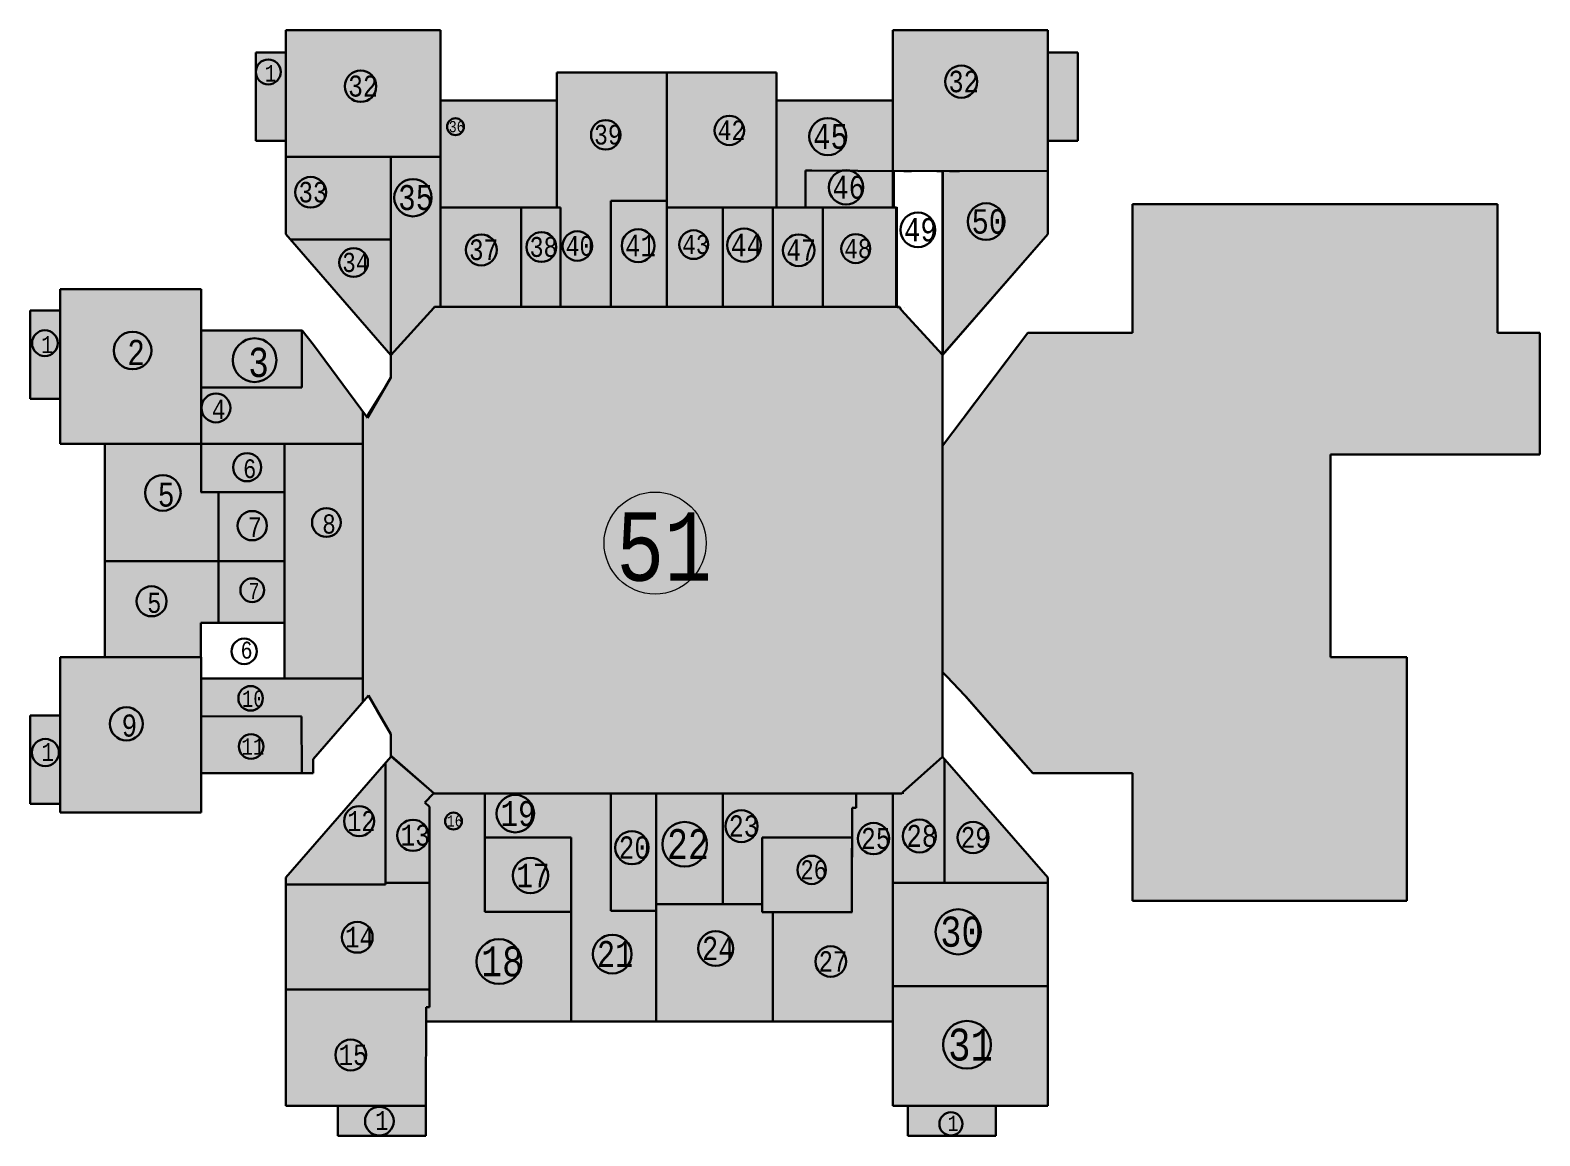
# Model space of a CAD drawing. Header units: millimetres. Extents: x -689206 to 4969298, y -1019800 to 703299.
# Drawn here: x 1683049 to 1736870, y -690776 to -651384 of the extents above; entities that cross this region are included whole.
import ezdxf

# ---------------------------------------------------------------- set-up
doc = ezdxf.new("R2010")
doc.units = ezdxf.units.MM
doc.linetypes.add('JIS_02_4.0', pattern=[5.5, 4, -1.5])
for name, color, linetype, lineweight in [('б', 231, 'Continuous', 30), ('БАЛКОН', 7, 'Continuous', 20), ('несущие', 7, 'Continuous', 30), ('ОКНА', 250, 'Continuous', 20), ('ПЕРЕГОРОДКИ', 252, 'Continuous', 9), ('РАЗМЕРЫ', 7, 'Continuous', 9), ('сваи', 7, 'JIS_02_4.0', 30), ('стены', 7, 'Continuous', 20)]:
    doc.layers.add(name, color=color, linetype=linetype, lineweight=lineweight)
doc.layers.add('четотам', color=7, linetype='Continuous')
doc.styles.add('Аннотативный', font='isocteur.ttf', dxfattribs={"width": 0.7, "height": 250})
pattern_1 = [(0, (387553.2644, 0), (0, 6.985), [5.08, -1.905]), (90, (387553.2644, 0), (-6.985, 4e-16), [5.08, -1.905])]

msp = doc.modelspace()

# ---------------------------------------------------------------- hatches: boundary and pattern name
at = {"layer": 'РАЗМЕРЫ', "lineweight": 20, "ltscale": 35, "true_color": 0xcd6928}
h = msp.add_hatch(color=32, dxfattribs=at)
h.dxf.hatch_style = 1
h.paths.add_polyline_path([(1697678.7, -651383.8), (1697168.7, -651383.8), (1692158.6, -651383.8), (1692158.6, -655322.8), (1692158.6, -655891.8), (1696116.7, -655891.8), (1697678.7, -655891.8)])
at = {"layer": 'РАЗМЕРЫ', "lineweight": 20, "ltscale": 35, "true_color": 0xeba3dc}
h = msp.add_hatch(color=221, dxfattribs=at)
h.dxf.hatch_style = 1
h.paths.add_polyline_path([(1719328.7, -652942.9), (1719328.7, -651383.8), (1714318.7, -651383.8), (1713800.7, -651383.8), (1713805.5, -656399.4), (1719328.7, -656401.8)])
at = {"layer": 'РАЗМЕРЫ', "lineweight": 20, "ltscale": 35, "true_color": 0xfecc66}
h = msp.add_hatch(color=31, dxfattribs=at)
h.dxf.hatch_style = 1
h.paths.add_polyline_path([(1697156.7, -689705.9), (1696867.7, -689705.9), (1694016.7, -689705.9), (1694016.7, -690775.9), (1697156.7, -690775.9)])
h.paths.add_polyline_path([(1717479, -689705.9), (1714339, -689705.9), (1714339, -690775.9), (1717479, -690775.9)])
h.paths.add_polyline_path([(1692158.6, -652182.8), (1691088.6, -652182.8), (1691088.6, -655322.8), (1692158.6, -655322.8)])
h.paths.add_polyline_path([(1720398.7, -652252.8), (1720398.7, -652182.8), (1719328.7, -652182.8), (1719328.7, -652942.9), (1719328.7, -655322.8), (1720328.7, -655322.8), (1720398.7, -655322.8)])
at = {"layer": 'РАЗМЕРЫ', "lineweight": 20, "ltscale": 35, "true_color": 0x2776bb}
h = msp.add_hatch(color=152, dxfattribs=at)
h.dxf.hatch_style = 1
h.paths.add_polyline_path([(1705743.7, -652891.8), (1702338.7, -652891.8), (1701828.7, -652891.8), (1701828.7, -653891.8), (1701828.7, -657701.8), (1701958.7, -657701.8), (1701958.7, -660081.8), (1701958.7, -661241.3), (1703748.7, -661241.3), (1703748.7, -657584.5), (1703748.7, -657461.8), (1705748.4, -657461.8)])
at = {"layer": 'РАЗМЕРЫ', "lineweight": 20, "ltscale": 35, "true_color": 0x106c9e}
h = msp.add_hatch(color=144, dxfattribs=at)
h.dxf.hatch_style = 1
h.paths.add_polyline_path([(1707743.7, -657701.8), (1709658.7, -657701.8), (1709658.7, -654401.8), (1709658.7, -652891.8), (1709148.7, -652891.8), (1705743.7, -652891.8), (1705748.7, -657701.8)])
at = {"layer": 'РАЗМЕРЫ', "lineweight": 20, "ltscale": 35, "true_color": 0xadddf7}
h = msp.add_hatch(color=141, dxfattribs=at)
h.dxf.hatch_style = 1
h.paths.add_polyline_path([(1701828.7, -653891.8), (1697678.7, -653891.8), (1697678.7, -657701.8), (1700685.1, -657701.8), (1701678.7, -657701.8), (1701828.7, -657701.8)])
at = {"layer": 'РАЗМЕРЫ', "lineweight": 20, "ltscale": 35, "true_color": 0x651540}
h = msp.add_hatch(color=229, dxfattribs=at)
h.dxf.hatch_style = 1
h.paths.add_polyline_path([(1713803.1, -653891.8), (1709658.7, -653891.8), (1709658.7, -654401.8), (1709658.7, -657701.8), (1709732.7, -657701.8), (1710688.7, -657702.7), (1710688.6, -656382), (1710910.6, -656381.8), (1713805.5, -656399.4)])
at = {"layer": 'РАЗМЕРЫ', "lineweight": 20, "ltscale": 35, "true_color": 0xf4ee51}
h = msp.add_hatch(color=41, dxfattribs=at)
h.dxf.hatch_style = 1
h.paths.add_polyline_path([(1695908.6, -655891.8), (1692158.6, -655891.8), (1692158.6, -658613.9), (1692158.6, -658651.3), (1692328.9, -658846.8), (1695908.6, -658846.8), (1695908.6, -658224.6)])
at = {"layer": 'РАЗМЕРЫ', "lineweight": 20, "ltscale": 35, "true_color": 0xedee99}
h = msp.add_hatch(color=61, dxfattribs=at)
h.dxf.hatch_style = 1
h.paths.add_polyline_path([(1697678.7, -655891.8), (1696116.7, -655891.8), (1695908.6, -655891.8), (1695908.6, -662956.8), (1697435.5, -661276.3), (1697463.1, -661241.3), (1697678.7, -661241.3)])
at = {"layer": 'РАЗМЕРЫ', "lineweight": 20, "ltscale": 35, "true_color": 0x105689}
h = msp.add_hatch(color=146, dxfattribs=at)
h.dxf.hatch_style = 1
h.paths.add_polyline_path([(1713805.5, -656399.4), (1710910.6, -656381.8), (1710688.6, -656382), (1710688.7, -657705.6), (1713806.7, -657705.6)])
at = {"layer": 'РАЗМЕРЫ', "lineweight": 20, "ltscale": 35, "true_color": 0x727430}
h = msp.add_hatch(color=67, dxfattribs=at)
h.dxf.hatch_style = 1
h.paths.add_polyline_path([(1715578.7, -656400.2), (1715578.4, -662953.5), (1719328.7, -658647.7), (1719328.7, -658459.9), (1719328.7, -656401.8)])
at = {"layer": 'РАЗМЕРЫ', "lineweight": 20, "ltscale": 35, "true_color": 0xb6fbad}
h = msp.add_hatch(color=71, dxfattribs=at)
h.dxf.hatch_style = 1
h.paths.add_polyline_path([(1705748.7, -657701.8), (1705748.4, -657461.8), (1703748.7, -657461.8), (1703748.7, -657971.6), (1703748.7, -661241.3), (1705743.7, -661241.3)])
at = {"layer": 'РАЗМЕРЫ', "lineweight": 20, "ltscale": 35, "true_color": 0xf7d9e9}
h = msp.add_hatch(color=254, dxfattribs=at)
h.dxf.hatch_style = 1
h.paths.add_polyline_path([(1729408.5, -666500.6), (1732130.6, -666500.6), (1734849.8, -666500.6), (1735359.8, -666500.6), (1736869.8, -666500.6), (1736869.8, -662163.4), (1735359.8, -662163.4), (1735359.8, -657583.8), (1732130.6, -657583.8), (1722347.6, -657583.8), (1722347.6, -660610.6), (1722347.7, -662163.4), (1718792.7, -662163.4), (1718613.7, -662163.4), (1716315.4, -665214.6), (1715578.4, -666193), (1715578.4, -674259.6), (1715724, -674411), (1716385.1, -675098.5), (1718792.7, -677857.7), (1722347.7, -677857.7), (1722347.7, -679610.6), (1722347.7, -682403.8), (1732130.6, -682403.8), (1732130.6, -673720.6), (1729408.5, -673720.6)])
at = {"layer": 'РАЗМЕРЫ', "lineweight": 20, "ltscale": 35, "true_color": 0x349d69}
h = msp.add_hatch(color=115, dxfattribs=at)
h.dxf.hatch_style = 1
h.paths.add_polyline_path([(1700558.7, -657701.8), (1697678.7, -657701.8), (1697678.7, -661241.3), (1700558.7, -661241.3)])
at = {"layer": 'РАЗМЕРЫ', "lineweight": 20, "ltscale": 35, "true_color": 0xc7c8ca}
h = msp.add_hatch(color=9, dxfattribs=at)
h.dxf.hatch_style = 1
h.paths.add_polyline_path([(1701958.7, -657701.8), (1701678.7, -657701.8), (1700685.1, -657701.8), (1700558.7, -657701.8), (1700558.7, -661241.3), (1701958.7, -661241.3), (1701958.7, -660081.8)])
at = {"layer": 'РАЗМЕРЫ', "lineweight": 20, "ltscale": 35, "true_color": 0x756496}
h = msp.add_hatch(color=195, dxfattribs=at)
h.dxf.hatch_style = 1
h.paths.add_polyline_path([(1713928.7, -657705.6), (1711308.7, -657705.6), (1711308.7, -659701.8), (1711308.7, -660081.8), (1711308.7, -661241.3), (1713728.1, -661241.3), (1713928.7, -661241.3)])
h.paths.add_polyline_path([(1709525.8, -682803.9), (1709144.4, -682803.6), (1709144.7, -682525.8), (1705368.7, -682525.8), (1705368.7, -682645.8), (1705368.7, -686705.9), (1709522.8, -686705.9)])
at = {"layer": 'РАЗМЕРЫ', "lineweight": 20, "ltscale": 35, "true_color": 0xf26722}
h = msp.add_hatch(color=30, dxfattribs=at)
h.dxf.hatch_style = 1
h.paths.add_polyline_path([(1707743.7, -657701.8), (1705748.7, -657701.8), (1705743.7, -661241.3), (1707743.7, -661241.3)])
at = {"layer": 'РАЗМЕРЫ', "lineweight": 20, "ltscale": 35, "true_color": 0xcecce6}
h = msp.add_hatch(color=254, dxfattribs=at)
h.dxf.hatch_style = 1
h.paths.add_polyline_path([(1707743.7, -661241.3), (1709528.7, -661241.3), (1709528.7, -660081.8), (1709528.7, -657701.8), (1707743.7, -657701.8)])
at = {"layer": 'РАЗМЕРЫ', "lineweight": 20, "ltscale": 35, "true_color": 0x939598}
h = msp.add_hatch(color=252, dxfattribs=at)
h.dxf.hatch_style = 1
h.paths.add_polyline_path([(1711308.7, -659701.8), (1711308.7, -657705.6), (1709732.7, -657705.6), (1709658.7, -657701.8), (1709528.7, -657701.8), (1709528.7, -660081.8), (1709528.7, -661241.3), (1710496.6, -661241.3), (1711308.7, -661241.3), (1711308.7, -660081.8)])
at = {"layer": 'РАЗМЕРЫ', "lineweight": 20, "ltscale": 35, "true_color": 0x999b37}
h = msp.add_hatch(color=55, dxfattribs=at)
h.dxf.hatch_style = 1
h.paths.add_polyline_path([(1695908.6, -658846.8), (1692328.9, -658846.8), (1695908.6, -662956.8)])
at = {"layer": 'РАЗМЕРЫ', "lineweight": 20, "ltscale": 35}
h = msp.add_hatch(color=8, dxfattribs=at)
h.dxf.hatch_style = 1
h.paths.add_polyline_path([(1689139.3, -662083.8), (1689139.3, -660613.8), (1688629.3, -660613.8), (1684119.3, -660613.8), (1684119.3, -661443.6), (1684119.3, -662053.1), (1684119.3, -666123.8), (1687830.3, -666123.8), (1688629.3, -666123.8), (1689139.3, -666123.8)])
at = {"layer": 'РАЗМЕРЫ', "lineweight": 20, "ltscale": 35, "true_color": 0xfecc66}
h = msp.add_hatch(color=31, dxfattribs=at)
h.dxf.hatch_style = 1
h.paths.add_polyline_path([(1684119.3, -675806.6), (1683049.3, -675806.6), (1683049.3, -678946.6), (1684119.3, -678946.6)])
h.paths.add_polyline_path([(1684119.3, -662053.1), (1684119.3, -661373.6), (1683049.3, -661373.6), (1683049.3, -664513.6), (1684119.3, -664513.6)])
at = {"layer": 'РАЗМЕРЫ', "lineweight": 20, "ltscale": 35, "true_color": 0xf1eb1f}
h = msp.add_hatch(dxfattribs=at)
h.set_pattern_fill('ANGLE', color=2)
h.set_pattern_definition(pattern_1)
h.paths.add_polyline_path([(1715578.4, -674259.6), (1715578.4, -663753.5), (1715578.4, -662953.5), (1714100.4, -661341.7), (1714042.5, -661241.3), (1714028.7, -661241.3), (1713928.7, -661241.3), (1713728.1, -661241.3), (1710514, -661241.3), (1710496.6, -661241.3), (1707743.7, -661241.3), (1701958.7, -661241.3), (1697463.1, -661241.3), (1697435.5, -661276.3), (1695908.6, -662956.8), (1695908.6, -663756.8), (1695111.7, -665137.1), (1695078.6, -665194.4), (1695043.9, -665147.7), (1694908.6, -664965.7), (1694908.6, -675323.3), (1695111.7, -675090.6), (1695908.6, -676470.9), (1695908.6, -677270.9), (1695908.6, -677270.9), (1692158.6, -681576.3), (1692158.6, -681893.8), (1692158.6, -685560.3), (1697288.7, -685560.3), (1697288.7, -686195.9), (1697168.7, -686195.9), (1697168.7, -686705.9), (1702338.7, -686705.9), (1702338.7, -682797.3), (1699258.7, -682797.3), (1699258.7, -678575.8), (1699921.8, -678575.8), (1703667.1, -678575.8), (1704348.4, -678575.8), (1710428.4, -678575.8), (1710969.1, -678575.8), (1712499.4, -678575.8), (1714119.5, -678575.8), (1714158.2, -678527.2), (1715578.7, -677270.9), (1715578.4, -676559.2)], flags=17)
h.paths.add_polyline_path([(1697441.8, -678566.4), (1697432.6, -678575.8), (1697452.7, -678575.8)], flags=0)
h.paths.add_polyline_path([(1715578.4, -663753.5), (1715578.4, -662953.5), (1714100.4, -661341.7), (1714042.5, -661241.3), (1713928.7, -661241.3), (1710496.6, -661241.3), (1707743.7, -661241.3), (1701958.7, -661241.3), (1697463.1, -661241.3), (1697435.5, -661276.3), (1695908.6, -662956.8), (1695908.6, -663756.8), (1695408.6, -664622.8), (1695111.7, -665137.1), (1695078.6, -665194.4), (1695043.9, -665147.7), (1694908.6, -664965.7), (1694908.6, -675323.3), (1695111.7, -675090.6), (1695908.6, -676470.9), (1695908.6, -677270.9), (1695908.6, -677270.9), (1692158.6, -681576.3), (1692158.6, -682807.7), (1692158.6, -685560.3), (1697288.7, -685560.3), (1697288.7, -686195.9), (1697168.7, -686195.9), (1697168.7, -686705.9), (1702338.7, -686705.9), (1702338.7, -682797.3), (1699258.7, -682797.3), (1699258.7, -682423.6), (1699258.7, -678575.8), (1699921.8, -678575.8), (1703667.1, -678575.8), (1704348.4, -678575.8), (1710428.4, -678575.8), (1710969.1, -678575.8), (1712499.4, -678575.8), (1714119.5, -678575.8), (1714158.2, -678527.2), (1715578.7, -677270.9), (1715578.4, -676559.2), (1715578.4, -674259.6)], flags=17)
at = {"layer": 'РАЗМЕРЫ', "lineweight": 20, "ltscale": 35, "true_color": 0xf7f281}
h = msp.add_hatch(dxfattribs=at)
h.set_pattern_fill('ANGLE', color=51)
h.set_pattern_definition(pattern_1)
h.paths.add_polyline_path([(1715578.4, -663753.5), (1715578.4, -662953.5), (1714100.4, -661341.7), (1714042.5, -661241.3), (1714028.7, -661241.3), (1713928.7, -661241.3), (1713728.1, -661241.3), (1710514, -661241.3), (1710496.6, -661241.3), (1707743.7, -661241.3), (1701958.7, -661241.3), (1697463.1, -661241.3), (1697435.5, -661276.3), (1695908.6, -662956.8), (1695908.6, -663756.8), (1695111.7, -665137.1), (1695078.6, -665194.4), (1695043.9, -665147.7), (1694908.6, -664965.7), (1694908.6, -675323.3), (1695111.7, -675090.6), (1695908.6, -676470.9), (1695908.6, -677270.9), (1697432.6, -678575.8), (1697452.7, -678575.8), (1697787.7, -678575.8), (1699921.8, -678575.8), (1703667.1, -678575.8), (1704348.4, -678575.8), (1710428.4, -678575.8), (1710969.1, -678575.8), (1712499.4, -678575.8), (1714119.5, -678575.8), (1714158.2, -678527.2), (1715578.7, -677270.9), (1715578.4, -676559.2), (1715578.4, -674259.6)])
at = {"layer": 'РАЗМЕРЫ', "lineweight": 20, "ltscale": 35, "true_color": 0xddb3d4}
h = msp.add_hatch(color=254, dxfattribs=at)
h.dxf.hatch_style = 1
h.paths.add_polyline_path([(1694908.6, -664965.7), (1693145.7, -662593.8), (1692749.3, -662083.8), (1692729.3, -662083.8), (1692729.3, -664113.8), (1691911.1, -664113.8), (1689139.3, -664112.5), (1689139.3, -666123.8), (1692118.6, -666123.8), (1692953.6, -666123.8), (1694908.6, -666123.8)])
h.paths.add_polyline_path([(1694908.6, -674483.8), (1689139.3, -674483.8), (1689139.3, -674758), (1689139.3, -675831), (1692726.6, -675827.5), (1692728.6, -677861), (1693139.3, -677861), (1693139.3, -677351), (1694908.6, -675323.3)])
at = {"layer": 'РАЗМЕРЫ', "lineweight": 20, "ltscale": 35, "true_color": 0xf7abae}
h = msp.add_hatch(dxfattribs=at)
h.set_pattern_fill('ANGLE', color=241)
h.set_pattern_definition(pattern_1)
h.paths.add_polyline_path([(1692729.3, -662083.8), (1689139.3, -662083.8), (1689139.3, -664112.5), (1692729.3, -664113.8)])
at = {"layer": 'РАЗМЕРЫ', "lineweight": 20, "ltscale": 35, "true_color": 0xfeeab9}
h = msp.add_hatch(color=254, dxfattribs=at)
h.dxf.hatch_style = 1
h.paths.add_polyline_path([(1689139.3, -662083.8), (1689139.3, -664112.5), (1692729.3, -664113.8), (1692729.3, -662083.8)])
at = {"layer": 'РАЗМЕРЫ', "lineweight": 20, "ltscale": 35, "true_color": 0x105689}
h = msp.add_hatch(color=146, dxfattribs=at)
h.dxf.hatch_style = 1
h.paths.add_polyline_path([(1689758.6, -668404.8), (1689758.6, -668123.8), (1689758.6, -667843.8), (1689139.3, -667843.8), (1689139.3, -666123.8), (1688629.3, -666123.8), (1687831.6, -666123.8), (1685708.6, -666123.8), (1685708.6, -670303.8), (1689758.6, -670303.8)])
at = {"layer": 'РАЗМЕРЫ', "lineweight": 20, "ltscale": 35, "true_color": 0x5e67af}
h = msp.add_hatch(color=165, dxfattribs=at)
h.dxf.hatch_style = 1
h.paths.add_polyline_path([(1689139.3, -666123.8), (1689139.3, -667843.8), (1692118.6, -667843.8), (1692118.6, -666123.8)])
at = {"layer": 'РАЗМЕРЫ', "lineweight": 20, "ltscale": 35, "true_color": 0xf27172}
h = msp.add_hatch(color=11, dxfattribs=at)
h.dxf.hatch_style = 1
h.paths.add_polyline_path([(1694908.6, -666123.8), (1692953.6, -666123.8), (1692118.6, -666123.8), (1692118.6, -668423.8), (1692118.6, -670603.8), (1692118.6, -674483.8), (1694908.6, -674483.8)])
at = {"layer": 'РАЗМЕРЫ', "lineweight": 20, "ltscale": 35, "true_color": 0xadddf7}
h = msp.add_hatch(dxfattribs=at)
h.set_pattern_fill('ANGLE', color=141)
h.set_pattern_definition(pattern_1)
h.paths.add_polyline_path([(1692118.6, -668423.8), (1692118.6, -667843.8), (1689758.6, -667843.8), (1689758.6, -668404.8), (1689758.6, -670303.8), (1692118.6, -670303.8)])
at = {"layer": 'РАЗМЕРЫ', "lineweight": 20, "ltscale": 35, "true_color": 0x139b48}
h = msp.add_hatch(color=114, dxfattribs=at)
h.dxf.hatch_style = 1
h.paths.add_polyline_path([(1692118.6, -668423.8), (1692118.6, -667843.8), (1689758.6, -667843.8), (1689758.6, -668404.8), (1689758.6, -670303.8), (1692118.6, -670303.8)])
at = {"layer": 'РАЗМЕРЫ', "lineweight": 20, "ltscale": 35, "true_color": 0xf8991e}
h = msp.add_hatch(color=30, dxfattribs=at)
h.dxf.hatch_style = 1
h.paths.add_polyline_path([(1689758.6, -670303.8), (1685708.6, -670303.8), (1685708.6, -673723.8), (1687831.6, -673723.8), (1689138.6, -673723.8), (1689138.6, -672503.8), (1689758.6, -672503.8), (1689758.6, -670883.8)])
at = {"layer": 'РАЗМЕРЫ', "lineweight": 20, "ltscale": 35, "true_color": 0xafd9aa}
h = msp.add_hatch(dxfattribs=at)
h.set_pattern_fill('ANGLE', color=9)
h.set_pattern_definition(pattern_1)
h.paths.add_polyline_path([(1692118.6, -670604.1), (1692118.6, -670303.8), (1689758.6, -670303.8), (1689758.6, -670883.8), (1689758.6, -672503.8), (1692118.6, -672503.8)])
at = {"layer": 'РАЗМЕРЫ', "lineweight": 20, "ltscale": 35, "true_color": 0x9898cc}
h = msp.add_hatch(color=253, dxfattribs=at)
h.dxf.hatch_style = 1
h.paths.add_polyline_path([(1692118.6, -670604.1), (1692118.6, -670303.8), (1689758.6, -670303.8), (1689758.6, -670883.8), (1689758.6, -672503.8), (1692118.6, -672503.8)])
at = {"layer": 'РАЗМЕРЫ', "lineweight": 20, "ltscale": 35}
h = msp.add_hatch(color=9, dxfattribs=at)
h.dxf.hatch_style = 1
h.paths.add_polyline_path([(1689139.3, -675951), (1689139.3, -674758), (1689139.3, -674103.8), (1689139.3, -673723.8), (1687831.6, -673723.8), (1685708.6, -673723.8), (1684119.3, -673723.8), (1684119.3, -674103.8), (1684119.3, -678945.8), (1684119.3, -679255.8), (1689139.3, -679255.8), (1689139.3, -677351)])
at = {"layer": 'РАЗМЕРЫ', "lineweight": 20, "ltscale": 35, "true_color": 0xfeeab9}
h = msp.add_hatch(dxfattribs=at)
h.set_pattern_fill('ANGLE', color=254)
h.set_pattern_definition(pattern_1)
h.paths.add_polyline_path([(1692726.6, -675827.5), (1689139.3, -675831), (1689139.3, -676071.6), (1689139.3, -677351), (1689139.3, -677861), (1692728.6, -677861)])
at = {"layer": 'РАЗМЕРЫ', "lineweight": 20, "ltscale": 35, "true_color": 0x58ba48}
h = msp.add_hatch(color=85, dxfattribs=at)
h.dxf.hatch_style = 1
h.paths.add_polyline_path([(1692726.6, -675827.5), (1689139.3, -675831), (1689139.3, -676071.6), (1689139.3, -677351), (1689139.3, -677861), (1692728.6, -677861)])
at = {"layer": 'РАЗМЕРЫ', "lineweight": 20, "ltscale": 35, "true_color": 0xd7ebd2}
h = msp.add_hatch(color=254, dxfattribs=at)
h.dxf.hatch_style = 1
h.paths.add_polyline_path([(1692726.6, -675827.5), (1689139.3, -675831), (1689139.3, -676071.6), (1689139.3, -677351), (1689139.3, -677861), (1692728.6, -677861)])
at = {"layer": 'РАЗМЕРЫ', "lineweight": 20, "ltscale": 35}
h = msp.add_hatch(color=4, dxfattribs=at)
h.dxf.hatch_style = 1
h.paths.add_polyline_path([(1695715.3, -677492.7), (1692158.6, -681576.3), (1692158.6, -681819.8), (1695715.3, -681819.8)])
h = msp.add_hatch(color=1, dxfattribs=at)
h.dxf.hatch_style = 1
h.paths.add_polyline_path([(1697288.7, -679055.3), (1697123.6, -678895.8), (1697432.6, -678575.8), (1695908.6, -677270.9), (1695715.3, -677492.7), (1695715.3, -681759.8), (1697288.7, -681759.8)])
at = {"layer": 'РАЗМЕРЫ', "lineweight": 20, "ltscale": 35, "true_color": 0x58ba48}
h = msp.add_hatch(color=85, dxfattribs=at)
h.dxf.hatch_style = 1
h.paths.add_polyline_path([(1707743.7, -678575.8), (1705368.7, -678575.8), (1705368.7, -682525.8), (1707743.7, -682525.8)])
h.paths.add_polyline_path([(1715651.7, -677354.6), (1715578.7, -677270.9), (1714158.2, -678527.2), (1714119.5, -678575.8), (1713808.7, -678575.8), (1713808.7, -681759.8), (1715651.7, -681759.8), (1715651.7, -679961.8)])
at = {"layer": 'РАЗМЕРЫ', "lineweight": 20, "ltscale": 35}
h = msp.add_hatch(color=171, dxfattribs=at)
h.dxf.hatch_style = 1
h.paths.add_polyline_path([(1715651.7, -677354.6), (1715651.7, -679961.8), (1715651.7, -681759.8), (1719328.7, -681759.8), (1719328.7, -681576.3)])
at = {"layer": 'РАЗМЕРЫ', "lineweight": 20, "ltscale": 35, "true_color": 0xafe4c9}
h = msp.add_hatch(color=9, dxfattribs=at)
h.dxf.hatch_style = 1
h.paths.add_polyline_path([(1702338.7, -682797.3), (1699258.7, -682797.3), (1699258.7, -678575.8), (1697432.6, -678575.8), (1697123.6, -678895.8), (1697288.7, -679055.3), (1697288.7, -680721.3), (1697288.7, -681759.8), (1697288.7, -682145.8), (1697288.7, -685440.3), (1697288.7, -686195.9), (1697168.7, -686195.9), (1697168.7, -686705.9), (1702338.7, -686705.9)])
at = {"layer": 'РАЗМЕРЫ', "lineweight": 20, "ltscale": 35, "true_color": 0xddb3d4}
h = msp.add_hatch(color=254, dxfattribs=at)
h.dxf.hatch_style = 1
h.paths.add_polyline_path([(1705368.7, -682765.8), (1703748.7, -682765.8), (1703748.7, -682256), (1703748.7, -678575.8), (1699258.7, -678575.8), (1699258.7, -680143.4), (1702338.7, -680143.4), (1702338.7, -680145.8), (1702338.7, -686705.9), (1705368.7, -686705.9)])
at = {"layer": 'РАЗМЕРЫ', "lineweight": 20, "ltscale": 35, "true_color": 0xacc3ba}
h = msp.add_hatch(color=9, dxfattribs=at)
h.dxf.hatch_style = 1
h.paths.add_polyline_path([(1705368.7, -678575.8), (1703748.7, -678575.8), (1703748.7, -682256), (1703748.7, -682643.1), (1703748.7, -682765.8), (1705368.7, -682765.8), (1705368.7, -682645.8)])
at = {"layer": 'РАЗМЕРЫ', "lineweight": 20, "ltscale": 35, "true_color": 0x4b685d}
h = msp.add_hatch(color=251, dxfattribs=at)
h.dxf.hatch_style = 1
h.paths.add_polyline_path([(1712499.4, -678705.8), (1712499.4, -678575.8), (1707743.7, -678575.8), (1707743.7, -682525.8), (1709144.7, -682525.8), (1709146.5, -680143.4), (1712347.8, -680145.9), (1712348.7, -679085.8), (1712499.4, -679085.8)])
at = {"layer": 'РАЗМЕРЫ', "lineweight": 20, "ltscale": 35, "true_color": 0x2c8758}
h = msp.add_hatch(color=117, dxfattribs=at)
h.dxf.hatch_style = 1
h.paths.add_polyline_path([(1713808.7, -682145.8), (1713808.7, -678575.8), (1712499.4, -678575.8), (1712499.4, -678705.8), (1712499.4, -679085.8), (1712348.7, -679085.8), (1712345.9, -682614.8), (1712345.7, -682805.8), (1709525.8, -682803.9), (1709522.8, -686705.9), (1713808.7, -686705.9)])
at = {"layer": 'РАЗМЕРЫ', "lineweight": 20, "ltscale": 35, "true_color": 0xfeeab9}
h = msp.add_hatch(color=254, dxfattribs=at)
h.dxf.hatch_style = 1
h.paths.add_polyline_path([(1702338.7, -680143.4), (1699258.7, -680143.4), (1699258.7, -682797.3), (1702338.7, -682797.3)])
at = {"layer": 'РАЗМЕРЫ', "lineweight": 20, "ltscale": 35, "true_color": 0xfddd8b}
h = msp.add_hatch(color=41, dxfattribs=at)
h.dxf.hatch_style = 1
h.paths.add_polyline_path([(1712347.8, -680145.9), (1709146.5, -680143.4), (1709144.4, -682803.6), (1712345.7, -682805.8), (1712346, -682423.7), (1712346.4, -681979.5)])
at = {"layer": 'РАЗМЕРЫ', "lineweight": 20, "ltscale": 35, "true_color": 0xcd2027}
h = msp.add_hatch(color=242, dxfattribs=at)
h.dxf.hatch_style = 1
h.paths.add_polyline_path([(1697288.7, -682145.8), (1697288.7, -681759.8), (1695715.3, -681759.8), (1695715.3, -681819.8), (1692158.6, -681819.8), (1692158.6, -681893.8), (1692158.6, -685560.3), (1697288.7, -685560.3), (1697288.7, -685440.3)])
at = {"layer": 'РАЗМЕРЫ', "lineweight": 20, "ltscale": 35, "true_color": 0xddf4e8}
h = msp.add_hatch(color=254, dxfattribs=at)
h.dxf.hatch_style = 1
h.paths.add_polyline_path([(1713808.7, -681759.8), (1713808.7, -682145.8), (1713808.7, -685440.3), (1715120.7, -685440.3), (1719328.7, -685440.3), (1719328.7, -681759.8)])
at = {"layer": 'РАЗМЕРЫ', "lineweight": 20, "ltscale": 35, "true_color": 0x93278f}
h = msp.add_hatch(color=217, dxfattribs=at)
h.dxf.hatch_style = 1
h.paths.add_polyline_path([(1697168.7, -686195.9), (1697288.7, -686195.9), (1697288.7, -685560.3), (1692158.6, -685560.3), (1692158.6, -689705.9), (1696867.7, -689705.9), (1697156.7, -689705.9)])
at = {"layer": 'РАЗМЕРЫ', "lineweight": 20, "ltscale": 35}
h = msp.add_hatch(color=143, dxfattribs=at)
h.dxf.hatch_style = 1
h.paths.add_polyline_path([(1719328.7, -685440.3), (1714318.7, -685440.3), (1713808.7, -685440.3), (1713808.7, -689705.9), (1717479, -689705.9), (1719328.7, -689705.9)])

# ---------------------------------------------------------------- linework, layer by layer
at = {"layer": 'б', "color": 18, "linetype": 'ByBlock', "lineweight": 30, "true_color": 0x000000}
for p, q in [((1691088.6, -655322.8), (1691088.6, -652182.8)), ((1720398.7, -652182.8), (1719328.7, -652182.8)), ((1720398.7, -652252.8), (1720398.7, -652182.8)), ((1720398.7, -655322.8), (1720398.7, -652252.8)), ((1719328.7, -655322.8), (1720328.7, -655322.8)), ((1720328.7, -655322.8), (1720398.7, -655322.8)), ((1683049.3, -664513.6), (1683049.3, -661373.6)), ((1683049.3, -678946.6), (1683049.3, -675806.6)), ((1697156.7, -690775.9), (1694016.7, -690775.9)), ((1717479, -690775.9), (1714339, -690775.9))]:
    msp.add_line(p, q, dxfattribs=at)
at = {"layer": 'БАЛКОН', "lineweight": 30}
for p, q in [((1691088.6, -652182.8), (1692158.6, -652182.8)), ((1692158.6, -655322.8), (1691088.6, -655322.8)), ((1683049.3, -661373.6), (1684119.3, -661373.6)), ((1684119.3, -664513.6), (1683049.3, -664513.6)), ((1683049.3, -675806.6), (1684119.3, -675806.6)), ((1684119.3, -678946.6), (1683049.3, -678946.6)), ((1694016.7, -690775.9), (1694016.7, -689705.9)), ((1697156.7, -689705.9), (1697156.7, -690775.9)), ((1714339, -690775.9), (1714339, -689705.9)), ((1717479, -689705.9), (1717479, -690775.9))]:
    msp.add_line(p, q, dxfattribs=at)
at = {"layer": 'несущие', "lineweight": 30}
for p, q in [((1700558.7, -657701.8), (1700558.7, -661241.3)), ((1701958.7, -660081.8), (1701958.7, -661241.3)), ((1709528.7, -660081.8), (1709528.7, -661241.3)), ((1711308.7, -660081.8), (1711308.7, -661241.3)), ((1701958.7, -661241.3), (1697463.1, -661241.3)), ((1713728.1, -661241.3), (1710514, -661241.3)), ((1713928.7, -661241.3), (1713728.1, -661241.3)), ((1714028.7, -661241.3), (1713928.7, -661241.3)), ((1714212.9, -661278.5), (1714212.1, -661277.3)), ((1689139.3, -666123.8), (1689139.3, -662083.8)), ((1692751.2, -662086.3), (1692749.3, -662083.8)), ((1693145.7, -662593.8), (1692751.2, -662086.3)), ((1718613.7, -662163.4), (1716315.4, -665214.6)), ((1718613.7, -662163.4), (1716375.3, -665135.1)), ((1718792.7, -662163.4), (1718613.7, -662163.4)), ((1695043.9, -665147.7), (1693145.7, -662593.8)), ((1695043.9, -665147.7), (1695078.6, -665194.4)), ((1695078.6, -665194.4), (1695111.7, -665137.1)), ((1715578.4, -676559.2), (1715578.7, -677270.9))]:
    msp.add_line(p, q, dxfattribs=at)
at = {"layer": 'несущие', "linetype": 'ByBlock', "lineweight": 30}
msp.add_line((1719328.7, -686620.1), (1719328.7, -687670.1), dxfattribs=at)
at = {"layer": 'ОКНА', "lineweight": 30}
msp.add_line((1688629.3, -660613.8), (1684119.3, -660613.8), dxfattribs=at)
at = {"layer": 'ОКНА', "linetype": 'ByBlock', "lineweight": 30}
msp.add_line((1697168.7, -686705.9), (1713808.7, -686705.9), dxfattribs=at)
at = {"layer": 'ПЕРЕГОРОДКИ', "linetype": 'ByBlock', "lineweight": 30}
for p, q in [((1712347.1, -681079.5), (1712347.5, -680523.7)), ((1712346, -682423.7), (1712346.4, -681979.5)), ((1714339, -689705.9), (1714339, -690432.7))]:
    msp.add_line(p, q, dxfattribs=at)
at = {"layer": 'ПЕРЕГОРОДКИ', "lineweight": 30}
msp.add_line((1695715.3, -681819.8), (1692158.6, -681819.8), dxfattribs=at)
at = {"layer": 'РАЗМЕРЫ', "lineweight": 30}
for p, q in [((1692158.6, -655322.8), (1692158.6, -651383.8)), ((1697168.7, -651383.8), (1692158.6, -651383.8)), ((1714318.7, -651383.8), (1719328.7, -651383.8)), ((1719328.7, -652942.9), (1719328.7, -651383.8)), ((1709148.7, -652891.8), (1702338.7, -652891.8)), ((1719328.7, -658459.9), (1719328.7, -652942.9)), ((1697686.7, -653891.8), (1701828.7, -653891.8)), ((1709658.7, -653891.8), (1713800.7, -653891.8)), ((1692158.6, -658613.9), (1692158.6, -655322.8)), ((1684119.3, -662053.1), (1684119.3, -660613.8)), ((1684119.3, -666123.8), (1684119.3, -662053.1)), ((1685708.6, -673723.8), (1685708.6, -666123.8)), ((1716374.3, -675087.3), (1718791.7, -677857.7)), ((1716407.1, -675123.8), (1718791.7, -677856.6)), ((1722347.7, -677857.7), (1718791.7, -677857.7)), ((1684119.3, -679255.8), (1689139.3, -679255.8))]:
    msp.add_line(p, q, dxfattribs=at)
at = {"layer": 'РАЗМЕРЫ', "linetype": 'ByBlock', "lineweight": 30}
for p, q in [((1713800.7, -651383.8), (1713806.7, -657705.6)), ((1710910.6, -656381.8), (1710688.6, -656382)), ((1710688.7, -657706.7), (1710688.6, -656382)), ((1714198.7, -656401.8), (1710910.6, -656381.8)), ((1715578.7, -656401.8), (1715578.4, -662953.5)), ((1715578.7, -656401.8), (1715578.7, -657324.8)), ((1709658.7, -657701.8), (1709732.7, -657701.8)), ((1713928.7, -657705.6), (1709732.7, -657705.6)), ((1692328.9, -658846.8), (1695908.6, -658846.8)), ((1692729.3, -664113.8), (1692729.3, -662083.8)), ((1715578.4, -666193), (1715578.4, -662953.5)), ((1689139.3, -664112.5), (1692729.3, -664113.8)), ((1691911.1, -664113.8), (1692729.3, -664113.8)), ((1716315.4, -665214.6), (1715578.4, -666193)), ((1715578.4, -676559.2), (1715578.4, -674259.6)), ((1715724, -674411), (1715578.4, -674259.6)), ((1689139.3, -676071.6), (1689139.3, -674758)), ((1716374.3, -675087.3), (1715724, -674411)), ((1689139.3, -675831), (1692726.6, -675827.5)), ((1692726.6, -675831), (1692728.6, -677861)), ((1714158.2, -678527.2), (1715578.7, -677270.9)), ((1697432.6, -678575.8), (1697123.6, -678895.8)), ((1697432.6, -678575.8), (1697787.7, -678575.8)), ((1697787.7, -678575.8), (1699921.8, -678575.8)), ((1699258.7, -682797.3), (1699258.7, -678575.8)), ((1699921.8, -678575.8), (1703667.1, -678575.8)), ((1703667.1, -678575.8), (1704348.4, -678575.8)), ((1704348.4, -678575.8), (1710428.4, -678575.8)), ((1712499.4, -678575.8), (1710888.7, -678575.8)), ((1714119.5, -678575.8), (1714158.2, -678527.2)), ((1697123.6, -678895.8), (1697288.7, -679055.3)), ((1712348.7, -679085.8), (1712345.9, -682614.8)), ((1712499.4, -679085.8), (1712499.4, -678705.8)), ((1689139.3, -679255.8), (1688629.3, -679255.8)), ((1699258.7, -680143.4), (1702338.7, -680143.4)), ((1701958.7, -680145.8), (1701958.7, -680143.4)), ((1702338.7, -680143.4), (1702338.7, -680145.8)), ((1712347.8, -680145.9), (1709144.4, -680143.4)), ((1699258.7, -682423.6), (1699258.7, -681979.4)), ((1699258.7, -682797.3), (1699258.7, -682423.6)), ((1712346, -682423.7), (1712345.7, -682805.8)), ((1702338.7, -682797.3), (1699258.7, -682797.3)), ((1712348.7, -682805.8), (1709144.4, -682803.6)), ((1709522.8, -686705.9), (1709525.8, -682803.6)), ((1697288.7, -686195.9), (1697168.7, -686195.9)), ((1697168.7, -686195.9), (1697168.7, -686705.9))]:
    msp.add_line(p, q, dxfattribs=at)
at = {"layer": 'РАЗМЕРЫ', "lineweight": 30, "ltscale": 35}
for p, q in [((1692158.6, -654622.9), (1692158.6, -654622.9)), ((1684119.3, -661443.6), (1684119.3, -660613.8)), ((1695908.6, -662956.8), (1697435.5, -661276.3)), ((1715578.4, -674259.6), (1715578.4, -663753.5)), ((1689139.3, -666123.8), (1689139.3, -667843.8)), ((1684119.3, -673723.8), (1684119.3, -678945.8)), ((1697452.7, -678575.8), (1695928.3, -677248.2)), ((1684119.3, -679255.8), (1684119.3, -678945.8)), ((1712348.7, -679085.8), (1712499.4, -679085.8)), ((1709144.4, -682803.6), (1709146.5, -680143.4))]:
    msp.add_line(p, q, dxfattribs=at)
at = {"layer": 'РАЗМЕРЫ', "lineweight": 20, "ltscale": 35}
for p, q in [((1715607.2, -656397), (1713851.7, -656397)), ((1713851.7, -656397), (1713851.7, -657692.1)), ((1715607.2, -662914.3), (1715607.2, -656397)), ((1713851.7, -657692.1), (1713956.2, -657692.1)), ((1713956.2, -657692.1), (1713956.2, -661264.1)), ((1713956.2, -661264.1), (1714081.6, -661264.1)), ((1695908.6, -663756.8), (1695908.6, -662956.8)), ((1695043.9, -665147.7), (1695908.6, -663756.8)), ((1694908.6, -675323.3), (1694908.6, -664965.7)), ((1694908.6, -664965.7), (1695043.9, -665147.7)), ((1695111.7, -675090.6), (1694908.6, -675323.3)), ((1695908.6, -676470.9), (1695111.7, -675090.6)), ((1695908.6, -677270.9), (1695908.6, -676470.9)), ((1697432.6, -678575.8), (1695908.6, -677270.9)), ((1714201.2, -678575.8), (1697432.6, -678575.8))]:
    msp.add_line(p, q, dxfattribs=at)
at = {"layer": 'РАЗМЕРЫ', "linetype": 'ByBlock', "lineweight": 30, "ltscale": 35}
for p, q in [((1697435.5, -661276.3), (1697463.1, -661241.3)), ((1714028.7, -661241.3), (1714042.5, -661241.3)), ((1714100.4, -661341.7), (1714042.5, -661241.3)), ((1694908.6, -675323.3), (1694908.6, -664965.7)), ((1697452.7, -678575.8), (1697432.6, -678575.8)), ((1712499.4, -678705.8), (1712499.4, -678575.8)), ((1712499.4, -678575.8), (1714119.5, -678575.8))]:
    msp.add_line(p, q, dxfattribs=at)
at = {"layer": 'сваи', "linetype": 'ByBlock', "lineweight": 30, "ltscale": 35}
msp.add_line((1710969.1, -678575.8), (1710428.4, -678575.8), dxfattribs=at)
at = {"layer": 'стены', "lineweight": 30}
for p, q in [((1697168.7, -651383.8), (1697678.7, -651383.8)), ((1697678.7, -661241.3), (1697678.7, -651383.8)), ((1714318.7, -651383.8), (1713800.7, -651383.8)), ((1701828.7, -652891.8), (1702338.7, -652891.8)), ((1701828.7, -652891.8), (1701828.7, -653891.8)), ((1705743.7, -652891.8), (1705748.7, -657701.8)), ((1709148.7, -652891.8), (1709658.7, -652891.8)), ((1709658.7, -654401.8), (1709658.7, -652891.8)), ((1701828.7, -653891.8), (1701828.7, -657701.8)), ((1709658.7, -657701.8), (1709658.7, -654401.8)), ((1696116.7, -655891.8), (1692158.6, -655891.8)), ((1695908.6, -655891.8), (1695908.6, -662956.8)), ((1697678.7, -655891.8), (1696116.7, -655891.8)), ((1719328.7, -656401.8), (1713805.5, -656399.4)), ((1714198.7, -656401.8), (1714470.7, -656401.8)), ((1714470.7, -656401.8), (1714310.7, -656401.8)), ((1715578.7, -656401.8), (1715370.7, -656401.8)), ((1715370.7, -656401.8), (1715578.7, -656401.8)), ((1715578.7, -656401.8), (1715578.7, -657324.8)), ((1715818.7, -656401.8), (1716180.7, -656401.8)), ((1703748.7, -657971.6), (1703748.7, -657461.8)), ((1705748.7, -657461.8), (1703748.7, -657461.8)), ((1703748.7, -661241.3), (1703748.7, -657584.5)), ((1732130.6, -657583.8), (1722347.6, -657583.8)), ((1722347.6, -657583.8), (1722347.6, -660610.6)), ((1735359.8, -657583.8), (1732130.6, -657583.8)), ((1735359.8, -657583.8), (1735359.8, -662163.4)), ((1695908.6, -658224.6), (1695908.6, -659431.8)), ((1700685.1, -657701.8), (1697678.7, -657701.8)), ((1701678.7, -657701.8), (1700685.1, -657701.8)), ((1701678.7, -657701.8), (1701958.7, -657701.8)), ((1701958.7, -657701.8), (1701958.7, -660081.8)), ((1705743.7, -657701.8), (1707743.7, -657701.8)), ((1705748.7, -657701.8), (1705743.7, -661241.3)), ((1707743.7, -657701.8), (1709658.7, -657701.8)), ((1707743.7, -657701.8), (1707743.7, -661241.3)), ((1709528.7, -657701.8), (1709528.7, -660081.8)), ((1709658.7, -657701.8), (1709732.7, -657701.8)), ((1711308.7, -657705.6), (1711308.7, -659701.8)), ((1711308.7, -660081.8), (1711308.7, -658081.8)), ((1711308.7, -660081.8), (1711308.7, -658081.8)), ((1713928.7, -661241.3), (1713928.7, -657705.6)), ((1713928.7, -658232.8), (1713928.7, -658081.8)), ((1715578.7, -658224.8), (1715578.7, -658224.8)), ((1715578.7, -658224.8), (1715578.7, -660901.8)), ((1692158.6, -658651.3), (1692158.6, -658613.9)), ((1692158.6, -658651.3), (1695908.6, -662956.8)), ((1719328.4, -658648.1), (1715578.4, -662953.5)), ((1719328.4, -658650.1), (1715578.4, -662955.5)), ((1719328.7, -658651.3), (1715578.7, -662956.8)), ((1719328.7, -658459.9), (1719328.7, -658651.3)), ((1703748.7, -660731.3), (1703748.7, -658871.6)), ((1700558.7, -660081.8), (1700558.7, -659828.8)), ((1711308.7, -659701.8), (1711308.7, -660081.8)), ((1695908.6, -660331.8), (1695908.6, -660901.8)), ((1688629.3, -660613.8), (1689139.3, -660613.8)), ((1689139.3, -660613.8), (1689139.3, -662083.8)), ((1695908.6, -660901.8), (1695908.6, -662447.9)), ((1715578.4, -660900.6), (1715578.4, -662446.7)), ((1715578.7, -660901.8), (1715578.7, -662447.9)), ((1722347.6, -660610.6), (1722347.7, -662163.4)), ((1701958.7, -661241.3), (1707743.7, -661241.3)), ((1707743.7, -661241.3), (1710496.6, -661241.3)), ((1710496.6, -661241.3), (1713928.7, -661241.3)), ((1714100.4, -661341.7), (1715578.4, -662953.5)), ((1692749.3, -662083.8), (1689139.3, -662083.8)), ((1718792.7, -662163.4), (1722347.7, -662163.4)), ((1735359.8, -662163.4), (1736869.8, -662163.4)), ((1736869.8, -662163.4), (1736869.8, -666500.6)), ((1689139.3, -662593.8), (1689139.3, -662876.6)), ((1695908.6, -662956.8), (1695908.6, -663756.8)), ((1715578.4, -662953.5), (1715578.4, -663753.5)), ((1695908.6, -663756.8), (1695111.7, -665137.1)), ((1695908.6, -663756.8), (1695408.6, -664622.8)), ((1684119.3, -666123.8), (1687830.3, -666123.8)), ((1687831.6, -666123.8), (1688629.3, -666123.8)), ((1692118.6, -666123.8), (1688629.3, -666123.8)), ((1692953.6, -666123.8), (1692118.6, -666123.8)), ((1692118.6, -668423.8), (1692118.6, -666123.8)), ((1694908.6, -666123.8), (1692953.6, -666123.8)), ((1689139.3, -666503.8), (1689138.6, -666503.8)), ((1689139.3, -666503.8), (1689138.6, -666503.8)), ((1729408.5, -666500.6), (1732130.6, -666500.6)), ((1729408.5, -666500.6), (1729408.5, -673720.6)), ((1732130.6, -666500.6), (1734849.8, -666500.6)), ((1734849.8, -666500.6), (1735359.8, -666500.6)), ((1736869.8, -666500.6), (1735359.8, -666500.6)), ((1692118.6, -667843.8), (1689138.6, -667843.8)), ((1689758.6, -667843.8), (1689758.6, -668404.8)), ((1690383.2, -667843.8), (1690138.6, -667843.8)), ((1691738.6, -667843.8), (1691283.2, -667843.8)), ((1689758.6, -668404.8), (1689758.6, -668123.8)), ((1689758.6, -670303.8), (1689758.6, -668404.8)), ((1692118.6, -668423.8), (1692118.6, -670603.8)), ((1689758.6, -669304.8), (1689758.6, -669923.8)), ((1692118.6, -670604.1), (1692118.6, -669623.8)), ((1692118.6, -670303.8), (1685708.6, -670303.8)), ((1686218.6, -670303.8), (1689758.6, -670303.8)), ((1687558.6, -670303.8), (1687178.6, -670303.8)), ((1689758.6, -670883.8), (1689758.6, -670303.8)), ((1689758.6, -670303.8), (1689758.6, -670883.8)), ((1689758.6, -670883.8), (1689758.6, -672503.8)), ((1692118.6, -670604.1), (1692118.6, -674483.8)), ((1689758.6, -672383.8), (1689758.6, -671783.8)), ((1692118.6, -672503.8), (1689138.6, -672503.8)), ((1689138.6, -672503.8), (1689138.6, -673723.8)), ((1690383.2, -672503.8), (1690009.2, -672503.8)), ((1691738.6, -672503.8), (1691283.2, -672503.8)), ((1691738.6, -672503.8), (1691283.2, -672503.8)), ((1684119.3, -673723.8), (1685708.6, -673723.8)), ((1684119.3, -673723.8), (1684119.3, -674103.8)), ((1687831.6, -673723.8), (1685708.6, -673723.8)), ((1686218.6, -673723.8), (1686931.6, -673723.8)), ((1687831.6, -673723.8), (1688629.3, -673723.8)), ((1689138.6, -673723.8), (1687831.6, -673723.8)), ((1689018.6, -673723.8), (1688629.3, -673723.8)), ((1689139.3, -674103.8), (1689139.3, -673723.8)), ((1729408.5, -673720.6), (1732130.6, -673720.6)), ((1732130.6, -673720.6), (1732130.6, -682403.8)), ((1689139.3, -674758), (1689139.3, -674103.8)), ((1694908.6, -674483.8), (1689139.3, -674483.8)), ((1694908.6, -674483.8), (1694153.6, -674483.8)), ((1695111.7, -675090.6), (1693139.3, -677351)), ((1695111.7, -675090.6), (1693148.9, -677339.9)), ((1695908.6, -676470.9), (1695111.7, -675090.6)), ((1716407.1, -675123.8), (1718338, -677336.7)), ((1716407.1, -675123.8), (1718347.7, -677347.7)), ((1689139.3, -675831), (1689139.3, -675658)), ((1689139.3, -677351), (1689139.3, -675951)), ((1695908.6, -676470.9), (1695408.6, -675604.9)), ((1695908.6, -677270.9), (1695908.6, -676470.9)), ((1695908.6, -677270.9), (1695908.6, -676470.9)), ((1695908.6, -677270.9), (1695908.6, -676470.9)), ((1689139.3, -679255.8), (1689139.3, -677351)), ((1692158.6, -681576.3), (1695908.6, -677270.9)), ((1692158.6, -681576.3), (1695908.6, -677270.9)), ((1692158.6, -681576.3), (1695908.6, -677270.9)), ((1693139.3, -677351), (1693139.3, -677861)), ((1695715.3, -681819.8), (1695715.3, -677492.7)), ((1719328.7, -681576.3), (1715578.7, -677270.9)), ((1719328.7, -681576.3), (1715578.7, -677270.9)), ((1715651.7, -679961.8), (1715651.7, -677354.6)), ((1693139.3, -677861), (1689139.3, -677861)), ((1718791.7, -677857.7), (1722347.7, -677857.7)), ((1722347.7, -679610.6), (1722347.7, -677857.7)), ((1703748.7, -678575.8), (1703748.7, -682256)), ((1705368.7, -678575.8), (1705368.7, -682645.8)), ((1707743.7, -682525.8), (1707743.7, -678575.8)), ((1713808.7, -682145.8), (1713808.7, -678575.8)), ((1697288.7, -681759.8), (1697288.7, -679055.3)), ((1697288.7, -679055.3), (1697288.7, -680721.3)), ((1722347.7, -682403.8), (1722347.7, -679610.6)), ((1702338.7, -686705.9), (1702338.7, -680145.8)), ((1705368.7, -682645.8), (1705368.7, -680145.8)), ((1715651.7, -681759.8), (1715651.7, -679961.8)), ((1695715.3, -681819.8), (1695715.3, -680862)), ((1692158.6, -682807.7), (1692158.6, -681576.3)), ((1692158.6, -689705.9), (1692158.6, -681576.3)), ((1692158.6, -681576.3), (1692158.6, -681893.8)), ((1697288.7, -681759.8), (1695715.3, -681759.8)), ((1697288.7, -681759.8), (1696985.4, -681759.8)), ((1697288.7, -682145.8), (1697288.7, -681759.8)), ((1707743.7, -682145.8), (1707743.7, -681850.6)), ((1719328.7, -681759.8), (1713808.7, -681759.8)), ((1714501.7, -681759.8), (1714198.7, -681759.8)), ((1714198.7, -681759.8), (1714501.7, -681759.8)), ((1715651.7, -681759.8), (1715401.7, -681759.8)), ((1715401.7, -681759.8), (1715651.7, -681759.8)), ((1719328.7, -681759.8), (1719328.7, -681576.3)), ((1719328.7, -681759.8), (1719328.7, -689705.9)), ((1697288.7, -682145.8), (1697288.7, -685440.3)), ((1703748.7, -682256), (1703748.7, -682765.8)), ((1703748.7, -682256), (1703748.7, -682643.1)), ((1705368.7, -682333.8), (1705368.7, -682325.8)), ((1713808.7, -682145.8), (1713808.7, -689705.9)), ((1732130.6, -682403.8), (1722347.7, -682403.8)), ((1705368.7, -682765.8), (1703748.7, -682765.8)), ((1705368.7, -682525.8), (1709144.7, -682525.8)), ((1705368.7, -686705.9), (1705368.7, -682645.8)), ((1697288.7, -683825.8), (1697288.7, -683705.8)), ((1697288.7, -685560.3), (1692158.6, -685560.3)), ((1697288.7, -685560.3), (1696366.3, -685560.3)), ((1697288.7, -685440.3), (1697288.7, -686195.9)), ((1715120.7, -685440.3), (1713808.7, -685440.3)), ((1719328.7, -685440.3), (1714318.7, -685440.3)), ((1697168.7, -686195.9), (1697156.7, -689705.9)), ((1696867.7, -689705.9), (1692158.6, -689705.9)), ((1697156.7, -689705.9), (1696867.7, -689705.9)), ((1717479, -689705.9), (1713808.7, -689705.9)), ((1719328.7, -689705.9), (1717479, -689705.9))]:
    msp.add_line(p, q, dxfattribs=at)
at = {"layer": 'четотам', "lineweight": 30}
for centre, radius in [((1691536.3, -652870.5), 444.5), ((1694828.1, -653379), 561.1), ((1716243.5, -653215.6), 572.7), ((1707973.8, -654954.8), 524.6), ((1698210.8, -654821.9), 300), ((1703568.1, -655110.9), 524.6), ((1711484.9, -655174.1), 660.9), ((1693049.3, -657157.6), 547.7), ((1712138.2, -656983.6), 612.2), ((1696694.4, -657352), 665), ((1717128.6, -658202.4), 652.8), ((1714696.2, -658498.5), 620.2), ((1699132, -659211), 551.1), ((1701273.3, -659110.2), 530.9), ((1702554.3, -659073.6), 526.8), ((1704720.3, -659060.8), 582.5), ((1706704.2, -659022.2), 512.3), ((1708499.9, -659042.3), 597.7), ((1710450.1, -659221.7), 563.5), ((1712482, -659166.5), 514.8), ((1694581, -659661.3), 511.2), ((1686701, -662796.5), 669.8), ((1691049, -663139.7), 779.3), ((1689673.3, -664843.2), 515.6), ((1690783.2, -666956.5), 500.9), ((1687779.6, -667869), 635.1), ((1693609.3, -668924), 513), ((1690964.7, -669037.4), 522.2), ((1690965.8, -671338.3), 422.3), ((1687375.9, -671730.8), 536), ((1690678, -673514.9), 452.2), ((1690908.1, -675188.9), 437.6), ((1686477.7, -676097.6), 589.4), ((1690925.2, -676905.2), 437.6), ((1683590.6, -677120.4), 484.1), ((1700343.5, -679296.9), 667.7), ((1694775.8, -679564.9), 536.8), ((1708404.8, -679744.2), 569.3), ((1696694.4, -680070.6), 557), ((1698140.8, -679561.9), 300), ((1706382.3, -680386.9), 794.2), ((1713115.5, -680185.7), 559.9), ((1714750.9, -680094.9), 585.1), ((1716662.2, -680148.5), 554.6), ((1704499.9, -680510.4), 593.1), ((1710908.7, -681301.5), 505.6), ((1700883.1, -681503.6), 628.4), ((1716132, -683509.9), 804), ((1694709.6, -683701.8), 549), ((1707489, -684104.2), 620.8), ((1699757.7, -684568.6), 797.2), ((1703800.4, -684302.8), 689.9), ((1711590, -684568), 544.8), ((1716448.1, -687533.4), 850.8), ((1694478.3, -687896), 549), ((1695496.8, -690253.8), 511), ((1715875.3, -690351.6), 413.4)]:
    msp.add_circle(centre, radius, dxfattribs=at)
at = {"layer": 'четотам', "color": 18, "lineweight": 30, "true_color": 0x000000}
msp.add_circle((1683573.2, -662534.8), 457.9, dxfattribs=at)
at = {"layer": 'четотам', "lineweight": 13}
msp.add_circle((1705327.2, -669657.1), 1818.8, dxfattribs=at)

# ---------------------------------------------------------------- texts
at = {"layer": 'РАЗМЕРЫ', "lineweight": 30, "ltscale": 150, "attachment_point": 1, "style": 'Аннотативный'}
for s, insert, char_height, width in [('1', (1691409.1, -652618.9), 594.3, 2163.271), ('32', (1715790.6, -652828), 765.75, 2787.331), ('32', (1694384.4, -652999.2), 750.22, 2730.799), ('36', (1697973.6, -654618.8), 401.1, 1460), ('39', (1703153.2, -654755.8), 701.44, 2553.258), ('42', (1707558.9, -654599.7), 701.44, 2553.258), ('45', (1710962.3, -654726.8), 883.64, 3216.446), ('46', (1711654.1, -656569.2), 818.57, 2979.577), ('33', (1692616.2, -656786.9), 732.27, 2665.468), ('35', (1696168.6, -656901.9), 889.04, 3236.098), ('49', (1714205.8, -658078.8), 829.22, 3018.359), ('50', (1716612.4, -657760.5), 872.82, 3177.06), ('38', (1700853.6, -658750.9), 709.75, 2583.493), ('40', (1702137.7, -658717.1), 704.27, 2563.542), ('41', (1704259.7, -658666.5), 778.79, 2834.807), ('43', (1706299.1, -658675.4), 684.96, 2493.24), ('44', (1708027.2, -658637.7), 799.12, 2908.807), ('37', (1698696.2, -658838.1), 736.76, 2681.811), ('47', (1710004.5, -658840.3), 753.38, 2742.296), ('48', (1712074.9, -658818.1), 688.32, 2505.481), ('34', (1694176.8, -659315.3), 683.48, 2487.861), ('1', (1683442.2, -662275.7), 612.2, 2228.383), ('2', (1686509.4, -662417.5), 895.5, 3259.49), ('3', (1690826, -662698.7), 1042, 3792.742), ('4', (1689525.8, -664551.4), 689.3, 2509.109), ('6', (1690639.9, -666673), 669.7, 2437.66), ('5', (1687597.9, -667509.6), 849.2, 3090.923), ('7', (1690815.3, -668742), 698.2, 2541.314), ('8', (1693462.5, -668633.7), 685.8, 2496.449), ('7', (1690830.6, -671083.1), 564.6, 2055.096), ('5', (1687222.5, -671427.5), 716.6, 2608.605), ('6', (1690551.7, -673169), 604.6, 2200.801), ('10', (1690593, -674910.4), 585.09, 2129.731), ('9', (1686309.1, -675764.1), 788.1, 2868.613), ('1', (1683448.7, -676775.6), 647.2, 2355.731), ('11', (1690579.1, -676609), 585.09, 2129.731), ('12', (1694351.3, -679201.6), 717.67, 2612.323), ('19', (1699815.6, -678845), 892.65, 3249.235), ('13', (1696254, -679693.6), 744.67, 2710.588), ('16', (1697903.6, -679358.8), 401.1, 1460), ('23', (1707954.6, -679358.8), 761.16, 2770.629), ('28', (1714288.2, -679698.9), 782.27, 2847.467), ('20', (1704030.9, -680108.9), 793.03, 2886.612), ('22', (1705754.3, -679849.4), 1061.87, 3865.19), ('25', (1712672.8, -679806.7), 748.6, 2724.887), ('29', (1716223.6, -679773.2), 741.46, 2698.92), ('17', (1700386.2, -681078.3), 840.16, 3058.17), ('26', (1710508.9, -680959.3), 675.97, 2460.514), ('30', (1715496.2, -682965.7), 1074.89, 3912.608), ('14', (1694275.5, -683330.3), 733.99, 2671.708), ('18', (1699127.3, -684029), 1065.8, 3879.503), ('21', (1703254.9, -683835.9), 922.33, 3357.294), ('24', (1706998.2, -683684), 829.97, 3021.105), ('27', (1711159.2, -684199.3), 728.33, 2651.119), ('31', (1715775.3, -686957.5), 1137.58, 4140.785), ('15', (1694044.2, -687524.4), 733.99, 2671.708), ('1', (1695347, -689889.7), 683.2, 2486.972), ('1', (1715754.1, -690057.1), 552.7, 2012)]:
    msp.add_mtext(s, dxfattribs=dict(at, insert=insert, char_height=char_height, width=width))
at = {"layer": 'РАЗМЕРЫ', "lineweight": 13, "ltscale": 150, "insert": (1703944.8, -668566.4), "char_height": 2431.7, "width": 8851.374, "attachment_point": 1, "style": 'Аннотативный'}
msp.add_mtext('51', dxfattribs=at)

doc.saveas('drawing.dxf')
